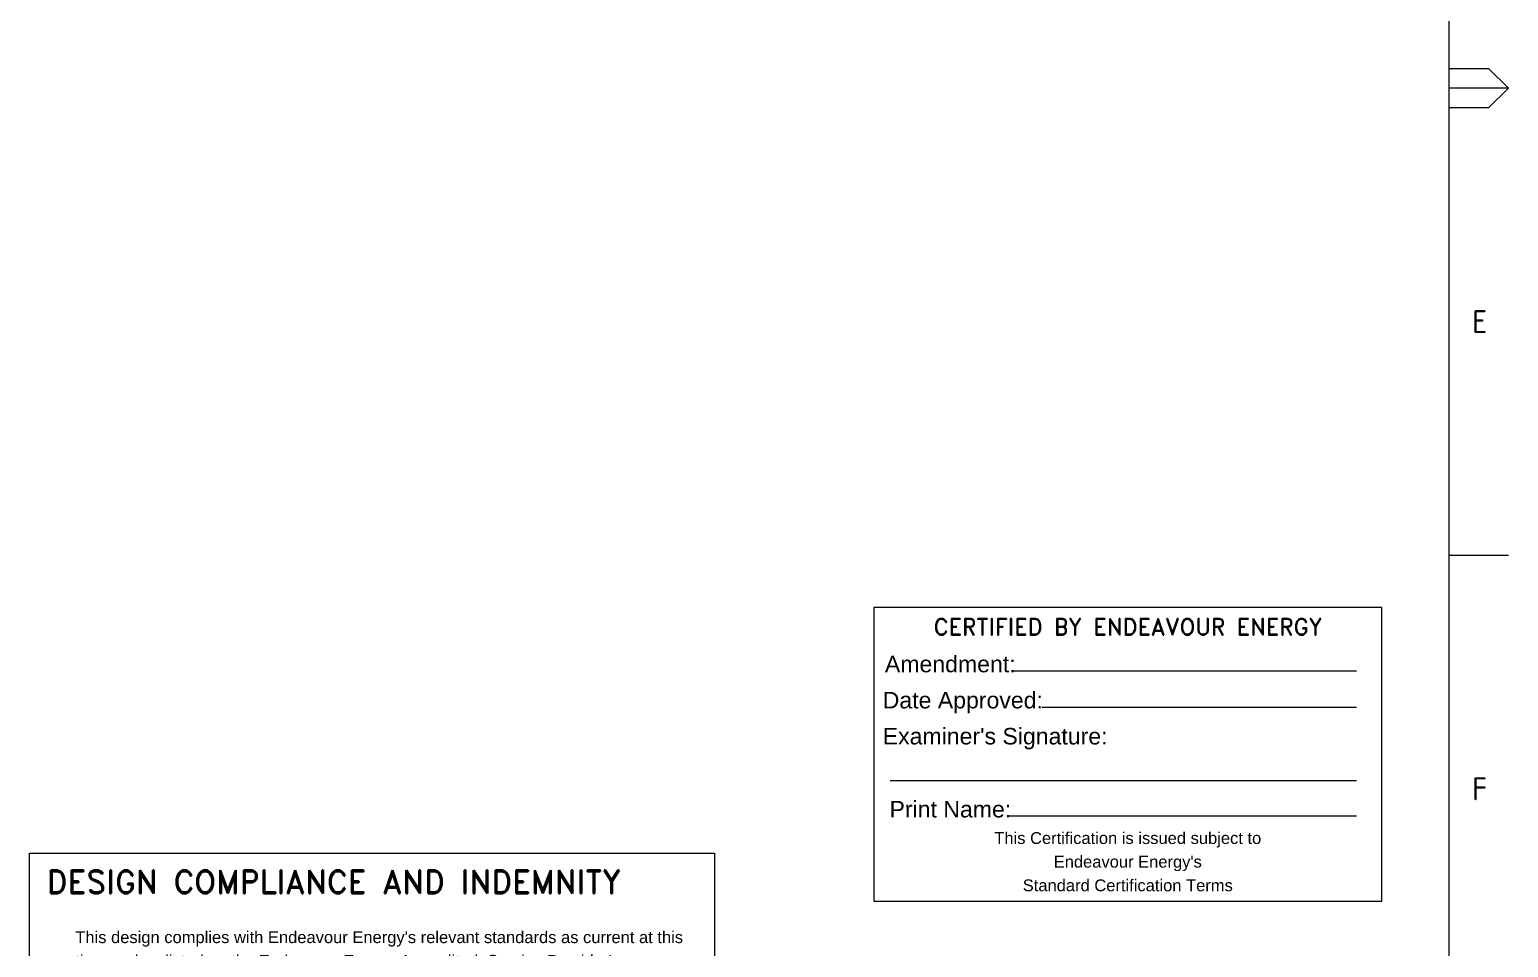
# Paper-space layout 'Sheet 2' of a CAD drawing. Header units: metres, sheet in millimetres. Extents: x -9 to 825, y -5 to 581.
# Drawn here: x 600.6 to 824.6, y 157.7 to 296.7 of the extents above; entities that cross this region are included whole.
import ezdxf
from ezdxf.enums import TextEntityAlignment as Align

# ---------------------------------------------------------------- set-up
doc = ezdxf.new("R2010")
doc.units = ezdxf.units.M
doc.layers.get('0').update_dxf_attribs({"color": 6})
doc.layers.add('Notes', color=7, linetype='Continuous')
doc.layers.add('SupportsUG_SP_EXT', color=7, linetype='Continuous')
doc.styles.add('Elec', font='romand__.ttf')
doc.styles.add('iecISOCP', font='isocp.shx')
doc.styles.get("Standard").update_dxf_attribs({"font": 'arial.ttf'})

# ---------------------------------------------------------------- blocks, each defined once
blk = doc.blocks.new('A1_FRAME_TITLE')
at = {"layer": 'Notes', "color": 3, "linetype": 'Continuous'}
blk.add_line((824.37, 5.97), (824.37, 574.39), dxfattribs=at)
at = {"layer": 'Notes', "linetype": 'Continuous'}
for p, q in [((824.37, 293.18), (830.35, 293.18)), ((830.35, 293.18), (833.35, 290.18)), ((833.35, 290.18), (824.35, 290.18)), ((833.35, 290.18), (830.35, 287.18)), ((830.35, 287.18), (824.37, 287.18)), ((824.35, 219.43), (833.35, 219.43))]:
    blk.add_line(p, q, dxfattribs=at)
blk.add_attdef('DRAFT_NUM', (29.9, 23.29), '', height=2.5, rotation=90)
at = {"layer": 'Notes', "color": 7, "style": 'iecISOCP'}
for s, p in [('E', (827.87, 253.06)), ('F', (827.87, 182.31))]:
    blk.add_text(s, height=3.5, dxfattribs=at).set_placement(p)
at = {"layer": 'Notes', "color": 7, "style": 'iecISOCP', "flags": 8}
blk.add_attdef('VERSION_NO', text='', height=2.5, rotation=90, dxfattribs=at).set_placement((302.04, 43.81), align=Align.MIDDLE_CENTER)
at = {"layer": 'Notes', "color": 7, "style": 'iecISOCP'}
for tag, p in [('CAP_NO', (513.19, 43.46)), ('IE_NUM', (513.05, 37.81)), ('REF_No_1', (335.24, 32.31)), ('REF_1', (362.52, 32.31)), ('GEN_WO', (441.71, 31.76)), ('HV_SWITCH', (513.46, 32.16)), ('REF_No_2', (335.24, 26.31)), ('REF_2', (362.52, 26.31)), ('OH_WO', (441.71, 25.81)), ('UBD_REF', (513.05, 25.83)), ('REF_No_3', (335.24, 20.31)), ('REF_3', (362.52, 20.31)), ('UG_WO', (441.71, 20.05)), ('GIS_MAP_No', (513.05, 20.04)), ('REF_No_4', (335.24, 14.31)), ('REF_4', (362.52, 14.31)), ('SUB_WO', (441.71, 13.81)), ('HV_OP_DIAG', (513.33, 14.2)), ('LGA', (512.95, 7.78))]:
    blk.add_attdef(tag, p, '', height=2.5, dxfattribs=at)
at = {"layer": 'Notes', "style": 'iecISOCP'}
for tag, p in [('T1', (684.37, 39.47)), ('T2', (684.37, 34.35)), ('T3', (684.37, 28.92)), ('T4', (684.37, 23.66)), ('T5', (684.37, 18.23)), ('T6', (684.37, 12.97))]:
    blk.add_attdef(tag, text='', height=3.5, dxfattribs=at).set_placement(p, align=Align.CENTER)
at = {"layer": 'Notes', "color": 7, "style": 'iecISOCP'}
for tag, p in [('scale', (567.76, 33.27)), ('DRAWN', (567.76, 24.93)), ('DATE', (567.76, 16.88)), ('DESIGN', (605.62, 9.15)), ('CHD', (567.76, 8.37))]:
    blk.add_attdef(tag, text='', height=2.5, dxfattribs=at).set_placement(p, align=Align.CENTER)
at = {"layer": 'Notes', "color": 4, "style": 'iecISOCP'}
blk.add_attdef('NUM', text='', height=7, dxfattribs=at).set_placement((792.37, 20.12), align=Align.MIDDLE_CENTER)
at = {"layer": 'Notes', "color": 1, "style": 'iecISOCP'}
blk.add_attdef('REV', text='', height=5, dxfattribs=at).set_placement((820.05, 17.1), align=Align.CENTER)
at = {"layer": 'Notes', "color": 7, "style": 'iecISOCP'}
for tag, p in [('NS', (790.71, 8.12)), ('SHTS', (805.41, 8.12))]:
    blk.add_attdef(tag, text='', height=2.5, dxfattribs=at).set_placement(p, align=Align.MIDDLE)
at = {"layer": 'Notes', "style": 'iecISOCP'}
blk.add_attdef('ExportID', (9.08, 2.39), '', height=2.5, dxfattribs=at)
at = {"layer": 'Notes', "style": 'iecISOCP', "flags": 1}
for tag, p in [('ProjectType', (14.17, -26.8)), ('ProjectNumber', (23.56, -26.82)), ('DrawingNumber', (35.51, -26.8)), ('ProjectDescription', (47.56, -26.83)), ('ExportDate', (60.28, -26.79)), ('ExportUserName', (69.15, -26.8)), ('DesignerCompanyName', (81.48, -26.79)), ('ExportAreaOfInterest', (97.1, -26.81)), ('GIS_SUCCESS', (112, -26.78)), ('CAD_SUCCESS', (121.79, -26.78)), ('DEPOTCODE', (132.11, -26.88)), ('ExportCategories', (140.08, -26.8)), ('Comments', (154.38, -26.88))]:
    blk.add_attdef(tag, p, '', height=1, dxfattribs=at)
blk = doc.blocks.new('NOTE_CERTIFIED-BY-IE')
at = {"color": 7, "linetype": 'Continuous', "lineweight": -3}
for p, q in [((21.25, 34.9), (73.15, 34.9)), ((25.46, 29.41), (73.15, 29.41)), ((2.51, 18.32), (73.15, 18.32)), ((20.45, 12.96), (73.15, 12.96))]:
    blk.add_line(p, q, dxfattribs=at)
blk.add_lwpolyline([(0, 0), (76.98, 0), (76.98, 44.52), (0, 44.52)], close=True)
at = {"color": 7, "lineweight": -3, "style": 'Elec'}
blk.add_text('CERTIFIED BY ENDEAVOUR ENERGY', height=2.52, dxfattribs=at).set_placement((38.51, 41.58), align=Align.MIDDLE_CENTER)
at = {"color": 7, "lineweight": -3}
for s, p in [('Amendment:', (1.7, 35.94)), ('Date Approved:', (1.37, 30.47)), ("Examiner's Signature:", (1.37, 25.01))]:
    blk.add_text(s, height=2.5, dxfattribs=at).set_placement(p, align=Align.MIDDLE_LEFT)
blk.add_text('Print Name:', height=2.5, dxfattribs=at).set_placement((2.4, 11.95), align=Align.BOTTOM_LEFT)
at = {"color": 7, "lineweight": -3, "insert": (38.49, 5.99), "char_height": 1.79, "attachment_point": 5, "line_spacing_factor": 1.2}
blk.add_mtext("This Certification is issued subject to \\PEndeavour Energy's \\PStandard Certification Terms", dxfattribs=at)
blk = doc.blocks.new('NOTE_DESIGN-COMPLIANCE')
blk.add_line((16, 16.01), (98.33, 16.01))
blk.add_lwpolyline([(0, 113.3), (103.74, 113.3), (103.74, 0), (0, 0)], close=True)
at = {"color": 7, "lineweight": -3, "style": 'Elec'}
blk.add_text('DESIGN COMPLIANCE AND INDEMNITY', height=3.5, dxfattribs=at).set_placement((2.6, 106.13), align=Align.BOTTOM_LEFT)
at = {"color": 7, "lineweight": -3}
for s, p in [('Signed:', (6.54, 17.75)), ('Name:', (6.71, 11.32)), ('Service Provider Number:', (6.76, 5.11)), ('Date: ', (61.29, 5.38))]:
    blk.add_text(s, height=1.79, dxfattribs=at).set_placement(p, align=Align.TOP_LEFT)
at = {"color": 7, "lineweight": -3, "char_height": 1.79, "line_spacing_factor": 1.2}
for s, insert, attachment_point in [("This design complies with Endeavour Energy's relevant standards as current at this \\Ptime and as listed on the Endeavour Energy Accredited  Service Provider's\\PInternet site. These standards include, but are not limited to:", (6.92, 92.16), 7), ('CP:^I^IConnection Policy\\PEMS:^I^IEnvironmental Management Standard\\PMCI:^I^IMains Construction Instruction\\PMDI:^I^IMains Design Instruction\\PPDI:^I^IProtection Design Instruction\\PSDI:^I^ISubstation Design Instruction\\PSAD 0001:^IDesign Drawing Standard\\PMMI:^I^IMains Maintenance Instruction\\PSMI:^I^ISubstation Maintenance Instruction\\PLDI 0001:^IPublic lighting Electrical Design Element ', (6.53, 88.36), 1), ('\\PAdditionally, where relevant, the design complies with AS/NZS 7000 "Overhead Line\\PDesign - Detailed Procedures" published by The Australian Standards.', (6.7, 53.5), 1), ('                                                         indemnifies Endeavour Energy \\Pfor any loss or damage resulting from non-compliance \\Pof the design  with the above standards.', (4.93, 32.94), 1)]:
    blk.add_mtext(s, dxfattribs=dict(at, insert=insert, attachment_point=attachment_point))
at = {"ltscale": 0.5}
for tag, p in [('COMPANYNAME', (5.15, 31.1)), ('NAME', (16, 9.52)), ('SPN', (37.54, 3.38)), ('DATE', (68.73, 3.59))]:
    blk.add_attdef(tag, p, '', height=1.8, dxfattribs=at)

psp = doc.layouts.new('Sheet 2')

# ---------------------------------------------------------------- block references
at = {"layer": 'Notes'}
psp.add_blockref('NOTE_CERTIFIED-BY-IE', (728.46, 164.7), dxfattribs=at)
psp.add_blockref('NOTE_DESIGN-COMPLIANCE', (600.6, 58.72), dxfattribs=at).add_auto_attribs({'COMPANYNAME': 'JDG CONSULTING PTY LTD', 'NAME': 'STEVE ALLAN', 'SPN': '2508', 'DATE': '04/05/2017'})
at = {"layer": 'SupportsUG_SP_EXT'}
psp.add_blockref('A1_FRAME_TITLE', (-8.74, -2.32), dxfattribs=at)

doc.saveas('drawing.dxf')
